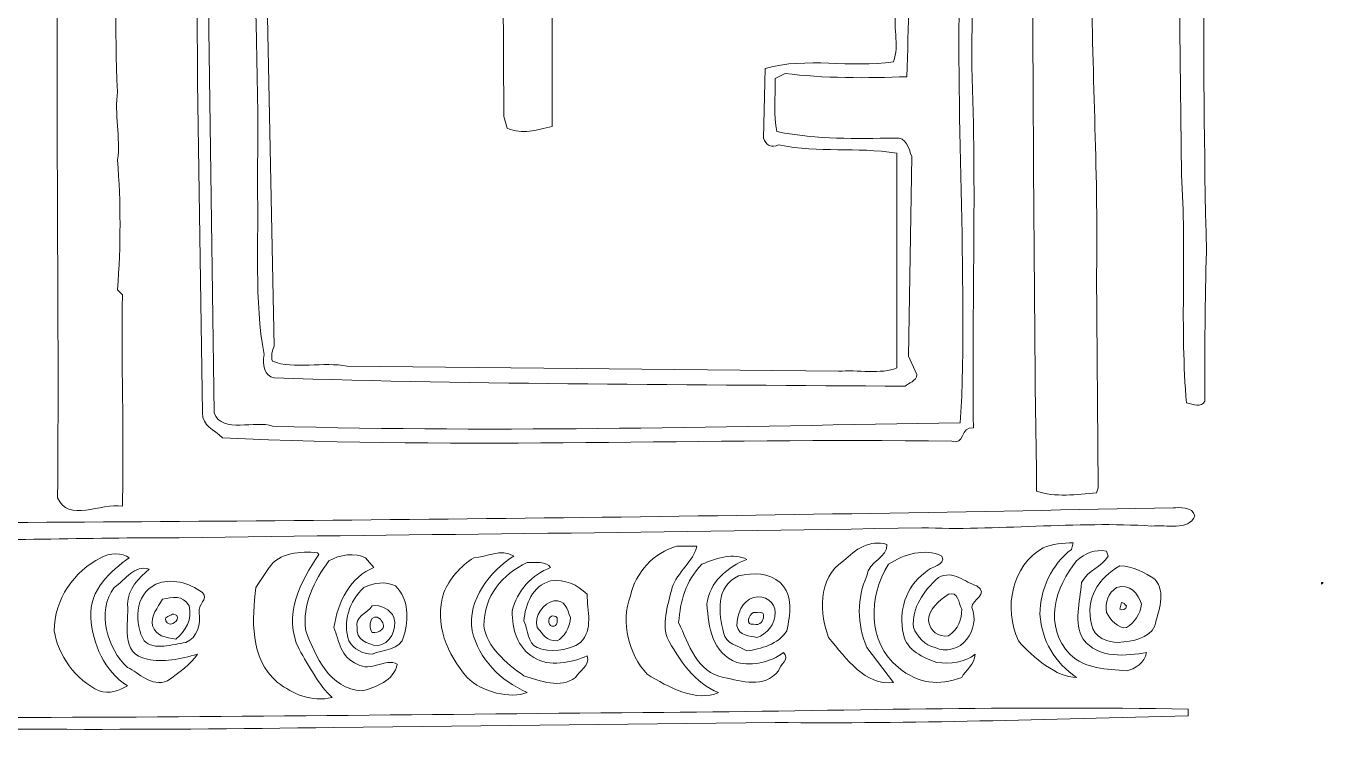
# Model space of a CAD drawing. Header units: centimetres. Extents: x -4.9 to 3.6, y -12.3 to 10.8.
# Drawn here: x -0.753 to 3.552, y -12.244 to -9.859 of the extents above; entities that cross this region are included whole.
import ezdxf

# ---------------------------------------------------------------- set-up
doc = ezdxf.new("R2010")
doc.units = ezdxf.units.CM
doc.header["$MEASUREMENT"] = 0
doc.layers.add('layer 1', color=7, linetype='Continuous')

msp = doc.modelspace()

# ---------------------------------------------------------------- linework, layer by layer
at = {"layer": 'layer 1', "color": 22, "lineweight": 9}
for points, knots in [([(-0.64206, -8.24807), (-0.57573, -8.23148), (-0.53153, -8.23701), (-0.45969, -8.24254), (-0.45969, -8.24254), (-0.47075, -8.65702), (-0.45416, -9.06045), (-0.45969, -9.47494), (-0.45969, -9.47494), (-0.44863, -9.6794), (-0.45969, -9.86731), (-0.44863, -10.0773), (-0.44863, -10.0773), (-0.45969, -10.14914), (-0.43758, -10.23204), (-0.44863, -10.30389), (-0.44863, -10.30389), (-0.43758, -10.44757), (-0.43758, -10.58574), (-0.44863, -10.73495), (-0.44863, -10.73495), (-0.44863, -10.73495), (-0.43205, -10.75152), (-0.43205, -10.75152), (-0.43205, -10.75152), (-0.43758, -10.97811), (-0.42652, -11.20469), (-0.43205, -11.43127), (-0.43205, -11.43127), (-0.43205, -11.43127), (-0.43205, -11.45338), (-0.43205, -11.45338), (-0.43205, -11.45338), (-0.50389, -11.44232), (-0.61443, -11.50864), (-0.64758, -11.42574), (-0.64758, -11.42574), (-0.64206, -10.84547), (-0.65311, -10.23204), (-0.64758, -9.62413), (-0.64758, -9.62413), (-0.66968, -9.43624), (-0.64206, -9.21519), (-0.65864, -9.03834), (-0.65864, -9.03834), (-0.65311, -8.78966), (-0.65311, -8.50781), (-0.64206, -8.24807)], [0, 0, 0, 0, 0.0833333, 0.0833333, 0.0833333, 0.0833333, 0.1666667, 0.1666667, 0.1666667, 0.1666667, 0.25, 0.25, 0.25, 0.25, 0.3333333, 0.3333333, 0.3333333, 0.3333333, 0.4166667, 0.4166667, 0.4166667, 0.4166667, 0.5, 0.5, 0.5, 0.5, 0.5833333, 0.5833333, 0.5833333, 0.5833333, 0.6666667, 0.6666667, 0.6666667, 0.6666667, 0.75, 0.75, 0.75, 0.75, 0.8333333, 0.8333333, 0.8333333, 0.8333333, 0.9166667, 0.9166667, 0.9166667, 0.9166667, 1, 1, 1, 1]), ([(-0.18889, -8.41939), (-0.1281, -8.3807), (-0.06179, -8.40282), (0.00453, -8.39729), (0.00453, -8.39729), (0.02112, -8.39729), (0.02664, -8.41386), (0.03216, -8.43043), (0.03216, -8.43043), (-0.01205, -8.47466), (0.04875, -8.50781), (0.02664, -8.55203), (0.02664, -8.55203), (0.02664, -8.94993), (0.03769, -9.36993), (0.05426, -9.77888), (0.05426, -9.77888), (0.06532, -9.78994), (0.04322, -9.80651), (0.04875, -9.82861), (0.04875, -9.82861), (0.04875, -9.82861), (0.07085, -10.92284), (0.07085, -10.92284), (0.07085, -10.92284), (0.06532, -10.9339), (0.05979, -10.956), (0.06532, -10.97258), (0.06532, -10.97258), (0.13716, -11.00021), (0.23664, -10.97258), (0.31401, -10.98917), (0.31401, -10.98917), (0.31401, -10.98917), (1.94429, -11.00574), (1.94429, -11.00574), (1.94429, -11.00574), (2.00508, -11.00021), (2.08799, -11.01678), (2.13772, -10.99468), (2.13772, -10.99468), (2.13772, -10.7681), (2.13772, -10.51389), (2.13772, -10.28178), (2.13772, -10.28178), (1.99955, -10.25968), (1.88351, -10.28178), (1.74534, -10.25415), (1.74534, -10.25415), (1.72323, -10.26521), (1.70113, -10.25415), (1.6956, -10.23204), (1.6956, -10.23204), (1.6956, -10.23204), (1.70113, -9.99993), (1.70113, -9.99993), (1.70113, -9.99993), (1.8393, -9.96125), (1.98298, -9.99993), (2.12666, -9.97783), (2.12666, -9.97783), (2.14877, -9.92256), (2.12113, -9.85625), (2.13772, -9.79547), (2.13772, -9.79547), (2.13772, -9.67387), (2.14324, -9.53019), (2.13772, -9.40861), (2.13772, -9.40861), (2.17087, -9.37545), (2.1764, -9.43624), (2.20956, -9.43624), (2.20956, -9.43624), (2.24824, -9.45282), (2.29798, -9.4473), (2.34219, -9.4473), (2.34219, -9.4473), (2.36431, -9.39204), (2.33667, -9.30914), (2.37535, -9.26493), (2.37535, -9.26493), (2.37535, -9.26493), (2.38641, -9.27046), (2.38641, -9.27046), (2.38641, -9.27046), (2.39745, -9.49704), (2.38641, -9.7623), (2.38641, -9.99442), (2.38641, -9.99442), (2.40298, -10.39783), (2.38641, -10.79022), (2.39192, -11.19363), (2.39192, -11.19363), (2.34772, -11.18812), (2.36431, -11.25443), (2.32008, -11.23785), (2.32008, -11.23785), (1.49114, -11.22679), (0.71744, -11.26547), (-0.10046, -11.22679), (-0.10046, -11.22679), (-0.1281, -11.19916), (-0.16679, -11.18812), (-0.16679, -11.14389), (-0.16679, -11.14389), (-0.16679, -11.14389), (-0.18336, -10.04415), (-0.18336, -10.04415), (-0.18336, -10.04415), (-0.18336, -9.50809), (-0.20547, -8.9665), (-0.18889, -8.41939)], [0, 0, 0, 0, 0.0357143, 0.0357143, 0.0357143, 0.0357143, 0.0714286, 0.0714286, 0.0714286, 0.0714286, 0.1071429, 0.1071429, 0.1071429, 0.1071429, 0.1428571, 0.1428571, 0.1428571, 0.1428571, 0.1785714, 0.1785714, 0.1785714, 0.1785714, 0.2142857, 0.2142857, 0.2142857, 0.2142857, 0.25, 0.25, 0.25, 0.25, 0.2857143, 0.2857143, 0.2857143, 0.2857143, 0.3214286, 0.3214286, 0.3214286, 0.3214286, 0.3571429, 0.3571429, 0.3571429, 0.3571429, 0.3928571, 0.3928571, 0.3928571, 0.3928571, 0.4285714, 0.4285714, 0.4285714, 0.4285714, 0.4642857, 0.4642857, 0.4642857, 0.4642857, 0.5, 0.5, 0.5, 0.5, 0.5357143, 0.5357143, 0.5357143, 0.5357143, 0.5714286, 0.5714286, 0.5714286, 0.5714286, 0.6071429, 0.6071429, 0.6071429, 0.6071429, 0.6428571, 0.6428571, 0.6428571, 0.6428571, 0.6785714, 0.6785714, 0.6785714, 0.6785714, 0.7142857, 0.7142857, 0.7142857, 0.7142857, 0.75, 0.75, 0.75, 0.75, 0.7857143, 0.7857143, 0.7857143, 0.7857143, 0.8214286, 0.8214286, 0.8214286, 0.8214286, 0.8571429, 0.8571429, 0.8571429, 0.8571429, 0.8928571, 0.8928571, 0.8928571, 0.8928571, 0.9285714, 0.9285714, 0.9285714, 0.9285714, 0.9642857, 0.9642857, 0.9642857, 0.9642857, 1, 1, 1, 1]), ([(-0.14469, -8.46913), (-0.12257, -8.43043), (-0.06732, -8.45807), (-0.02862, -8.45255), (-0.02862, -8.45255), (-0.02862, -8.45255), (-0.01205, -8.46913), (-0.01205, -8.46913), (-0.01205, -8.46913), (-0.03415, -9.13229), (0.02664, -9.74573), (0.01559, -10.38679), (0.01559, -10.38679), (0.02112, -10.56915), (0.00453, -10.77363), (0.03769, -10.95047), (0.03769, -10.95047), (0.03216, -10.98364), (0.03769, -11.02231), (0.07085, -11.02784), (0.07085, -11.02784), (0.75612, -11.04995), (1.4635, -11.04995), (2.16536, -11.05548), (2.16536, -11.05548), (2.1764, -11.04442), (2.20403, -11.0389), (2.20403, -11.01678), (2.20403, -11.01678), (2.20403, -11.01678), (2.1764, -10.956), (2.1764, -10.956), (2.1764, -10.956), (2.1764, -10.956), (2.18746, -10.29284), (2.18746, -10.29284), (2.18746, -10.29284), (2.1764, -10.26521), (2.17087, -10.22651), (2.13219, -10.23204), (2.13219, -10.23204), (1.99955, -10.23204), (1.87798, -10.23757), (1.73982, -10.20994), (1.73982, -10.20994), (1.72876, -10.15467), (1.73429, -10.09941), (1.73429, -10.03309), (1.73429, -10.03309), (1.73429, -10.03309), (1.76746, -10.01652), (1.76746, -10.01652), (1.76746, -10.01652), (1.88904, -10.03309), (2.04376, -10.03309), (2.17087, -10.02756), (2.17087, -10.02756), (2.1764, -9.86178), (2.18193, -9.69599), (2.1764, -9.53572), (2.1764, -9.53572), (2.18746, -9.52466), (2.1764, -9.49704), (2.18746, -9.48598), (2.18746, -9.48598), (2.24271, -9.50809), (2.34219, -9.45835), (2.35325, -9.53572), (2.35325, -9.53572), (2.32561, -10.04967), (2.36982, -10.56363), (2.35325, -11.08864), (2.35325, -11.08864), (2.35325, -11.08864), (2.34772, -11.17706), (2.34772, -11.17706), (2.34772, -11.17706), (1.60165, -11.18812), (0.83902, -11.21022), (0.06532, -11.18812), (0.06532, -11.18812), (0.01006, -11.166), (-0.10046, -11.21573), (-0.1281, -11.14389), (-0.1281, -11.14389), (-0.1281, -11.14389), (-0.1502, -9.55229), (-0.1502, -9.55229), (-0.1502, -9.55229), (-0.1502, -9.27046), (-0.14469, -8.9665), (-0.1502, -8.69018), (-0.1502, -8.69018), (-0.1502, -8.69018), (-0.14469, -8.46913), (-0.14469, -8.46913)], [0, 0, 0, 0, 0.0416667, 0.0416667, 0.0416667, 0.0416667, 0.0833333, 0.0833333, 0.0833333, 0.0833333, 0.125, 0.125, 0.125, 0.125, 0.1666667, 0.1666667, 0.1666667, 0.1666667, 0.2083333, 0.2083333, 0.2083333, 0.2083333, 0.25, 0.25, 0.25, 0.25, 0.2916667, 0.2916667, 0.2916667, 0.2916667, 0.3333333, 0.3333333, 0.3333333, 0.3333333, 0.375, 0.375, 0.375, 0.375, 0.4166667, 0.4166667, 0.4166667, 0.4166667, 0.4583333, 0.4583333, 0.4583333, 0.4583333, 0.5, 0.5, 0.5, 0.5, 0.5416667, 0.5416667, 0.5416667, 0.5416667, 0.5833333, 0.5833333, 0.5833333, 0.5833333, 0.625, 0.625, 0.625, 0.625, 0.6666667, 0.6666667, 0.6666667, 0.6666667, 0.7083333, 0.7083333, 0.7083333, 0.7083333, 0.75, 0.75, 0.75, 0.75, 0.7916667, 0.7916667, 0.7916667, 0.7916667, 0.8333333, 0.8333333, 0.8333333, 0.8333333, 0.875, 0.875, 0.875, 0.875, 0.9166667, 0.9166667, 0.9166667, 0.9166667, 0.9583333, 0.9583333, 0.9583333, 0.9583333, 1, 1, 1, 1]), ([(0.84455, -8.44702), (1.13191, -8.43043), (1.3806, -8.45255), (1.66245, -8.43596), (1.66245, -8.43596), (2.16536, -8.44149), (2.64061, -8.41939), (3.13247, -8.41939), (3.13247, -8.41939), (3.17668, -8.4636), (3.14905, -8.56307), (3.15458, -8.62938), (3.15458, -8.62938), (3.16011, -9.2815), (3.14905, -9.93915), (3.16562, -10.60784), (3.16562, -10.60784), (3.16011, -10.7681), (3.16011, -10.9339), (3.16011, -11.10521), (3.16011, -11.10521), (3.14905, -11.12732), (3.12141, -11.11626), (3.09931, -11.11074), (3.09931, -11.11074), (3.07721, -10.86757), (3.09931, -10.59678), (3.08274, -10.35362), (3.08274, -10.35362), (3.08274, -10.35362), (3.07168, -9.39204), (3.07168, -9.39204), (3.07168, -9.39204), (3.06615, -9.13782), (3.08825, -8.91124), (3.0551, -8.66808), (3.0551, -8.66808), (3.0551, -8.66808), (3.033, -8.6515), (3.033, -8.6515), (3.033, -8.6515), (2.31457, -8.66255), (1.6956, -8.66808), (1.01033, -8.69018), (1.01033, -8.69018), (0.99928, -8.72335), (0.99376, -8.76755), (1.0048, -8.80623), (1.0048, -8.80623), (0.99376, -9.01624), (0.99928, -9.20413), (0.99928, -9.40861), (0.99928, -9.40861), (1.03797, -9.53019), (1.16508, -9.4473), (1.25902, -9.46941), (1.25902, -9.46941), (1.31429, -9.48598), (1.38613, -9.45282), (1.43034, -9.49704), (1.43034, -9.49704), (1.43034, -9.5744), (1.43587, -9.64625), (1.4414, -9.71257), (1.4414, -9.71257), (1.4414, -9.71257), (1.03244, -9.72361), (1.03244, -9.72361), (1.03244, -9.72361), (1.03244, -9.72361), (0.99376, -9.7623), (0.99376, -9.7623), (0.99376, -9.7623), (0.99376, -9.7623), (0.99376, -10.19337), (0.99376, -10.19337), (0.99376, -10.19337), (0.93849, -10.20441), (0.8998, -10.22098), (0.84455, -10.19888), (0.84455, -10.19888), (0.84455, -10.19888), (0.83349, -10.1602), (0.83349, -10.1602), (0.83349, -10.1602), (0.83349, -10.1602), (0.82796, -9.13782), (0.82796, -9.13782), (0.82796, -9.13782), (0.82796, -9.13782), (0.84455, -8.44702), (0.84455, -8.44702)], [0, 0, 0, 0, 0.0434783, 0.0434783, 0.0434783, 0.0434783, 0.0869565, 0.0869565, 0.0869565, 0.0869565, 0.1304348, 0.1304348, 0.1304348, 0.1304348, 0.173913, 0.173913, 0.173913, 0.173913, 0.2173913, 0.2173913, 0.2173913, 0.2173913, 0.2608696, 0.2608696, 0.2608696, 0.2608696, 0.3043478, 0.3043478, 0.3043478, 0.3043478, 0.3478261, 0.3478261, 0.3478261, 0.3478261, 0.3913043, 0.3913043, 0.3913043, 0.3913043, 0.4347826, 0.4347826, 0.4347826, 0.4347826, 0.4782609, 0.4782609, 0.4782609, 0.4782609, 0.5217391, 0.5217391, 0.5217391, 0.5217391, 0.5652174, 0.5652174, 0.5652174, 0.5652174, 0.6086957, 0.6086957, 0.6086957, 0.6086957, 0.6521739, 0.6521739, 0.6521739, 0.6521739, 0.6956522, 0.6956522, 0.6956522, 0.6956522, 0.7391304, 0.7391304, 0.7391304, 0.7391304, 0.7826087, 0.7826087, 0.7826087, 0.7826087, 0.826087, 0.826087, 0.826087, 0.826087, 0.8695652, 0.8695652, 0.8695652, 0.8695652, 0.9130435, 0.9130435, 0.9130435, 0.9130435, 0.9565217, 0.9565217, 0.9565217, 0.9565217, 1, 1, 1, 1]), ([(1.28113, -8.9665), (1.52981, -8.94993), (1.80613, -8.97756), (2.04376, -8.9665), (2.04376, -8.9665), (2.28141, -8.9665), (2.54667, -8.93887), (2.77325, -8.9665), (2.77325, -8.9665), (2.81746, -9.18203), (2.75115, -9.40308), (2.78982, -9.61862), (2.78982, -9.61862), (2.78982, -9.61862), (2.78431, -9.65177), (2.78431, -9.65177), (2.78431, -9.65177), (2.78431, -10.01099), (2.80641, -10.32046), (2.80088, -10.67968), (2.80088, -10.67968), (2.80088, -10.67968), (2.80641, -11.39258), (2.80641, -11.39258), (2.80641, -11.39258), (2.80641, -11.39258), (2.80088, -11.40917), (2.80088, -11.40917), (2.80088, -11.40917), (2.73457, -11.41468), (2.66273, -11.42574), (2.60193, -11.40364), (2.60193, -11.40364), (2.59087, -10.66311), (2.59087, -9.92809), (2.58536, -9.18203), (2.58536, -9.18203), (2.54667, -9.15439), (2.49693, -9.19309), (2.45272, -9.1765), (2.45272, -9.1765), (2.26483, -9.17098), (2.10456, -9.18203), (1.92218, -9.18756), (1.92218, -9.18756), (1.89455, -9.20413), (1.91114, -9.22072), (1.91114, -9.24282), (1.91114, -9.24282), (1.89455, -9.39204), (1.90008, -9.52466), (1.90561, -9.6794), (1.90561, -9.6794), (1.90561, -9.6794), (1.88904, -9.69599), (1.88904, -9.69599), (1.88904, -9.69599), (1.82824, -9.67387), (1.71772, -9.73467), (1.72323, -9.64625), (1.72323, -9.64625), (1.71772, -9.49704), (1.72876, -9.33677), (1.72323, -9.19862), (1.72323, -9.19862), (1.65139, -9.15992), (1.55745, -9.1765), (1.47455, -9.17098), (1.47455, -9.17098), (1.40823, -9.14888), (1.24796, -9.23176), (1.2756, -9.09914), (1.2756, -9.09914), (1.27008, -9.05492), (1.2756, -9.01071), (1.28113, -8.9665)], [0, 0, 0, 0, 0.0526316, 0.0526316, 0.0526316, 0.0526316, 0.1052632, 0.1052632, 0.1052632, 0.1052632, 0.1578947, 0.1578947, 0.1578947, 0.1578947, 0.2105263, 0.2105263, 0.2105263, 0.2105263, 0.2631579, 0.2631579, 0.2631579, 0.2631579, 0.3157895, 0.3157895, 0.3157895, 0.3157895, 0.3684211, 0.3684211, 0.3684211, 0.3684211, 0.4210526, 0.4210526, 0.4210526, 0.4210526, 0.4736842, 0.4736842, 0.4736842, 0.4736842, 0.5263158, 0.5263158, 0.5263158, 0.5263158, 0.5789474, 0.5789474, 0.5789474, 0.5789474, 0.6315789, 0.6315789, 0.6315789, 0.6315789, 0.6842105, 0.6842105, 0.6842105, 0.6842105, 0.7368421, 0.7368421, 0.7368421, 0.7368421, 0.7894737, 0.7894737, 0.7894737, 0.7894737, 0.8421053, 0.8421053, 0.8421053, 0.8421053, 0.8947368, 0.8947368, 0.8947368, 0.8947368, 0.9473684, 0.9473684, 0.9473684, 0.9473684, 1, 1, 1, 1]), ([(-4.60999, -11.54732), (-4.0684, -11.53628), (-3.46049, -11.54179), (-2.92997, -11.51969), (-2.92997, -11.51969), (-2.92997, -11.51969), (-2.67575, -11.51969), (-2.67575, -11.51969), (-2.67575, -11.51969), (-2.67575, -11.51969), (-0.99574, -11.50864), (-0.99574, -11.50864), (-0.99574, -11.50864), (0.33058, -11.50311), (1.73429, -11.48654), (3.0551, -11.45891), (3.0551, -11.45891), (3.07168, -11.45891), (3.12141, -11.45338), (3.12694, -11.48654), (3.12694, -11.48654), (3.10484, -11.53628), (3.033, -11.51416), (2.98326, -11.51969), (2.98326, -11.51969), (2.74009, -11.50311), (2.45825, -11.53628), (2.22061, -11.52522), (2.22061, -11.52522), (1.38613, -11.54179), (0.56823, -11.54732), (-0.24416, -11.55838), (-0.24416, -11.55838), (-0.55363, -11.55838), (-0.84101, -11.56943), (-1.15601, -11.5639), (-1.15601, -11.5639), (-1.15601, -11.5639), (-2.91338, -11.57496), (-2.91338, -11.57496), (-2.91338, -11.57496), (-3.48813, -11.58049), (-4.08498, -11.61916), (-4.65419, -11.59153), (-4.65419, -11.59153), (-4.68736, -11.55838), (-4.62656, -11.54732), (-4.60999, -11.54732)], [0, 0, 0, 0, 0.0833333, 0.0833333, 0.0833333, 0.0833333, 0.1666667, 0.1666667, 0.1666667, 0.1666667, 0.25, 0.25, 0.25, 0.25, 0.3333333, 0.3333333, 0.3333333, 0.3333333, 0.4166667, 0.4166667, 0.4166667, 0.4166667, 0.5, 0.5, 0.5, 0.5, 0.5833333, 0.5833333, 0.5833333, 0.5833333, 0.6666667, 0.6666667, 0.6666667, 0.6666667, 0.75, 0.75, 0.75, 0.75, 0.8333333, 0.8333333, 0.8333333, 0.8333333, 0.9166667, 0.9166667, 0.9166667, 0.9166667, 1, 1, 1, 1]), ([(1.96088, -11.63575), (1.99955, -11.59706), (2.04929, -11.5639), (2.10456, -11.58049), (2.10456, -11.58049), (2.11009, -11.62469), (2.04376, -11.63575), (2.03825, -11.68549), (2.03825, -11.68549), (2.00508, -11.75733), (2.00508, -11.84575), (2.03825, -11.92312), (2.03825, -11.92312), (2.03825, -11.92312), (2.12666, -12.03917), (2.12666, -12.03917), (2.12666, -12.03917), (2.03272, -12.05023), (1.97192, -11.9618), (1.91114, -11.88995), (1.91114, -11.88995), (1.88351, -11.81811), (1.87245, -11.691), (1.96088, -11.63575)], [0, 0, 0, 0, 0.1666667, 0.1666667, 0.1666667, 0.1666667, 0.3333333, 0.3333333, 0.3333333, 0.3333333, 0.5, 0.5, 0.5, 0.5, 0.6666667, 0.6666667, 0.6666667, 0.6666667, 0.8333333, 0.8333333, 0.8333333, 0.8333333, 1, 1, 1, 1]), ([(2.62404, -11.59153), (2.65167, -11.58049), (2.69035, -11.57496), (2.72351, -11.57496), (2.72351, -11.57496), (2.72351, -11.57496), (2.71798, -11.59706), (2.71798, -11.59706), (2.71798, -11.59706), (2.65167, -11.6468), (2.61299, -11.7297), (2.61299, -11.81258), (2.61299, -11.81258), (2.61851, -11.90101), (2.66273, -11.97286), (2.73457, -12.02259), (2.73457, -12.02259), (2.66825, -12.02259), (2.59087, -11.95628), (2.54114, -11.90101), (2.54114, -11.90101), (2.4914, -11.79048), (2.51903, -11.65233), (2.62404, -11.59153)], [0, 0, 0, 0, 0.1666667, 0.1666667, 0.1666667, 0.1666667, 0.3333333, 0.3333333, 0.3333333, 0.3333333, 0.5, 0.5, 0.5, 0.5, 0.6666667, 0.6666667, 0.6666667, 0.6666667, 0.8333333, 0.8333333, 0.8333333, 0.8333333, 1, 1, 1, 1]), ([(-0.50389, -11.62469), (-0.47626, -11.60812), (-0.43205, -11.60812), (-0.40995, -11.62469), (-0.40995, -11.62469), (-0.47075, -11.6689), (-0.54259, -11.7297), (-0.53706, -11.82364), (-0.53706, -11.82364), (-0.53153, -11.91206), (-0.49285, -12.00049), (-0.41548, -12.05023), (-0.41548, -12.05023), (-0.44311, -12.0668), (-0.47626, -12.07786), (-0.50942, -12.0668), (-0.50942, -12.0668), (-0.58679, -12.03365), (-0.64758, -11.94522), (-0.65864, -11.86785), (-0.65864, -11.86785), (-0.65864, -11.76285), (-0.59232, -11.6689), (-0.50389, -11.62469)], [0, 0, 0, 0, 0.1666667, 0.1666667, 0.1666667, 0.1666667, 0.3333333, 0.3333333, 0.3333333, 0.3333333, 0.5, 0.5, 0.5, 0.5, 0.6666667, 0.6666667, 0.6666667, 0.6666667, 0.8333333, 0.8333333, 0.8333333, 0.8333333, 1, 1, 1, 1]), ([(0.05426, -11.65786), (0.08743, -11.60812), (0.15927, -11.60259), (0.21454, -11.60812), (0.21454, -11.60812), (0.21454, -11.60812), (0.22006, -11.61363), (0.22006, -11.61363), (0.22006, -11.61363), (0.15927, -11.70206), (0.09849, -11.81811), (0.15374, -11.92865), (0.15374, -11.92865), (0.1869, -11.98392), (0.22006, -12.05023), (0.26427, -12.0889), (0.26427, -12.0889), (0.19243, -12.10549), (0.13716, -12.07786), (0.0819, -12.03917), (0.0819, -12.03917), (-0.01205, -11.95628), (-0.00099, -11.82917), (0.01006, -11.72417), (0.01006, -11.72417), (0.01006, -11.72417), (0.05426, -11.65786), (0.05426, -11.65786)], [0, 0, 0, 0, 0.1428571, 0.1428571, 0.1428571, 0.1428571, 0.2857143, 0.2857143, 0.2857143, 0.2857143, 0.4285714, 0.4285714, 0.4285714, 0.4285714, 0.5714286, 0.5714286, 0.5714286, 0.5714286, 0.7142857, 0.7142857, 0.7142857, 0.7142857, 0.8571429, 0.8571429, 0.8571429, 0.8571429, 1, 1, 1, 1]), ([(0.25321, -11.63575), (0.28638, -11.61363), (0.34164, -11.60812), (0.37481, -11.62469), (0.37481, -11.62469), (0.37481, -11.62469), (0.40243, -11.65786), (0.40243, -11.65786), (0.40243, -11.65786), (0.32507, -11.68549), (0.28085, -11.77391), (0.2698, -11.85681), (0.2698, -11.85681), (0.28638, -11.90101), (0.29191, -11.95628), (0.34717, -11.97839), (0.34717, -11.97839), (0.39138, -12.00602), (0.44112, -11.95628), (0.4798, -11.97839), (0.4798, -11.97839), (0.46875, -12.03365), (0.40796, -12.05576), (0.36375, -12.0668), (0.36375, -12.0668), (0.25321, -12.06127), (0.20901, -11.95075), (0.17586, -11.86785), (0.17586, -11.86785), (0.1648, -11.77944), (0.20348, -11.70206), (0.25321, -11.63575)], [0, 0, 0, 0, 0.125, 0.125, 0.125, 0.125, 0.25, 0.25, 0.25, 0.25, 0.375, 0.375, 0.375, 0.375, 0.5, 0.5, 0.5, 0.5, 0.625, 0.625, 0.625, 0.625, 0.75, 0.75, 0.75, 0.75, 0.875, 0.875, 0.875, 0.875, 1, 1, 1, 1]), ([(0.73401, -11.62469), (0.77822, -11.62469), (0.82244, -11.59153), (0.86665, -11.61916), (0.86665, -11.61916), (0.78928, -11.6689), (0.71191, -11.76285), (0.72848, -11.86785), (0.72848, -11.86785), (0.75059, -11.9618), (0.82244, -12.03365), (0.91086, -12.07233), (0.91086, -12.07233), (0.85559, -12.09443), (0.76165, -12.07233), (0.71191, -12.02259), (0.71191, -12.02259), (0.6456, -11.94522), (0.60138, -11.84575), (0.63454, -11.74074), (0.63454, -11.74074), (0.65111, -11.69653), (0.68981, -11.65233), (0.73401, -11.62469)], [0, 0, 0, 0, 0.1666667, 0.1666667, 0.1666667, 0.1666667, 0.3333333, 0.3333333, 0.3333333, 0.3333333, 0.5, 0.5, 0.5, 0.5, 0.6666667, 0.6666667, 0.6666667, 0.6666667, 0.8333333, 0.8333333, 0.8333333, 0.8333333, 1, 1, 1, 1]), ([(1.40823, -11.58602), (1.40823, -11.58602), (1.47455, -11.58602), (1.47455, -11.58602), (1.47455, -11.58602), (1.4635, -11.63575), (1.40823, -11.67443), (1.39166, -11.72417), (1.39166, -11.72417), (1.3806, -11.77391), (1.3585, -11.8347), (1.37507, -11.88995), (1.37507, -11.88995), (1.41376, -11.9618), (1.46903, -12.0447), (1.54639, -12.07233), (1.54639, -12.07233), (1.47455, -12.10549), (1.3806, -12.05576), (1.30876, -12.01153), (1.30876, -12.01153), (1.24796, -11.94522), (1.22034, -11.84022), (1.25349, -11.7518), (1.25349, -11.7518), (1.27008, -11.67443), (1.33086, -11.60812), (1.40823, -11.58602)], [0, 0, 0, 0, 0.1428571, 0.1428571, 0.1428571, 0.1428571, 0.2857143, 0.2857143, 0.2857143, 0.2857143, 0.4285714, 0.4285714, 0.4285714, 0.4285714, 0.5714286, 0.5714286, 0.5714286, 0.5714286, 0.7142857, 0.7142857, 0.7142857, 0.7142857, 0.8571429, 0.8571429, 0.8571429, 0.8571429, 1, 1, 1, 1]), ([(1.49114, -11.6468), (1.54087, -11.62469), (1.59612, -11.60812), (1.64035, -11.63022), (1.64035, -11.63022), (1.57955, -11.65233), (1.51324, -11.70759), (1.50771, -11.77944), (1.50771, -11.77944), (1.51324, -11.85681), (1.52428, -11.93969), (1.60718, -11.97286), (1.60718, -11.97286), (1.66245, -11.98392), (1.71772, -11.97286), (1.76193, -11.93969), (1.76193, -11.93969), (1.78403, -11.9618), (1.75087, -11.97839), (1.74534, -12.00049), (1.74534, -12.00049), (1.6956, -12.06127), (1.62376, -12.03365), (1.56298, -12.02259), (1.56298, -12.02259), (1.47455, -12.00602), (1.44691, -11.91206), (1.41376, -11.84022), (1.41376, -11.84022), (1.41929, -11.76838), (1.43587, -11.70206), (1.49114, -11.6468)], [0, 0, 0, 0, 0.125, 0.125, 0.125, 0.125, 0.25, 0.25, 0.25, 0.25, 0.375, 0.375, 0.375, 0.375, 0.5, 0.5, 0.5, 0.5, 0.625, 0.625, 0.625, 0.625, 0.75, 0.75, 0.75, 0.75, 0.875, 0.875, 0.875, 0.875, 1, 1, 1, 1]), ([(2.11009, -11.6468), (2.15983, -11.61363), (2.23167, -11.59153), (2.28694, -11.61916), (2.28694, -11.61916), (2.30351, -11.65233), (2.24824, -11.65233), (2.23167, -11.67443), (2.23167, -11.67443), (2.16536, -11.72417), (2.14324, -11.80154), (2.15983, -11.87891), (2.15983, -11.87891), (2.17087, -11.93418), (2.22614, -11.95628), (2.27035, -11.97286), (2.27035, -11.97286), (2.31457, -11.97839), (2.36431, -11.97286), (2.39745, -11.94522), (2.39745, -11.94522), (2.39745, -11.97839), (2.36431, -12.00049), (2.35325, -12.02259), (2.35325, -12.02259), (2.27588, -12.05023), (2.20956, -12.0447), (2.14324, -11.98943), (2.14324, -11.98943), (2.03825, -11.90654), (2.04376, -11.7518), (2.11009, -11.6468)], [0, 0, 0, 0, 0.125, 0.125, 0.125, 0.125, 0.25, 0.25, 0.25, 0.25, 0.375, 0.375, 0.375, 0.375, 0.5, 0.5, 0.5, 0.5, 0.625, 0.625, 0.625, 0.625, 0.75, 0.75, 0.75, 0.75, 0.875, 0.875, 0.875, 0.875, 1, 1, 1, 1]), ([(2.73457, -11.63575), (2.76221, -11.60812), (2.79535, -11.59706), (2.83405, -11.60259), (2.83405, -11.60259), (2.83405, -11.60259), (2.83956, -11.61916), (2.83956, -11.61916), (2.83956, -11.61916), (2.81746, -11.65786), (2.77325, -11.66337), (2.75115, -11.70759), (2.75115, -11.70759), (2.74562, -11.77391), (2.72351, -11.84022), (2.75668, -11.89548), (2.75668, -11.89548), (2.80641, -11.9618), (2.90036, -11.95075), (2.96667, -11.93969), (2.96667, -11.93969), (2.96116, -11.97286), (2.92799, -11.99496), (2.90036, -12.00049), (2.90036, -12.00049), (2.83405, -11.99496), (2.76221, -11.99496), (2.71247, -11.94522), (2.71247, -11.94522), (2.62404, -11.85681), (2.66273, -11.71864), (2.73457, -11.63575)], [0, 0, 0, 0, 0.125, 0.125, 0.125, 0.125, 0.25, 0.25, 0.25, 0.25, 0.375, 0.375, 0.375, 0.375, 0.5, 0.5, 0.5, 0.5, 0.625, 0.625, 0.625, 0.625, 0.75, 0.75, 0.75, 0.75, 0.875, 0.875, 0.875, 0.875, 1, 1, 1, 1]), ([(-0.45969, -11.72417), (-0.42099, -11.69653), (-0.39337, -11.6468), (-0.34364, -11.66337), (-0.34364, -11.66337), (-0.37678, -11.691), (-0.41548, -11.7297), (-0.41548, -11.77944), (-0.41548, -11.77944), (-0.40995, -11.84022), (-0.44311, -11.94522), (-0.34915, -11.9618), (-0.34915, -11.9618), (-0.29941, -11.97286), (-0.23863, -11.9618), (-0.18336, -11.94522), (-0.18336, -11.94522), (-0.20547, -11.97839), (-0.24416, -12.00602), (-0.28284, -12.03365), (-0.28284, -12.03365), (-0.33811, -12.05576), (-0.37678, -12.00602), (-0.41548, -11.98943), (-0.41548, -11.98943), (-0.48179, -11.92865), (-0.52047, -11.80154), (-0.45969, -11.72417)], [0, 0, 0, 0, 0.1428571, 0.1428571, 0.1428571, 0.1428571, 0.2857143, 0.2857143, 0.2857143, 0.2857143, 0.4285714, 0.4285714, 0.4285714, 0.4285714, 0.5714286, 0.5714286, 0.5714286, 0.5714286, 0.7142857, 0.7142857, 0.7142857, 0.7142857, 0.8571429, 0.8571429, 0.8571429, 0.8571429, 1, 1, 1, 1]), ([(0.91086, -11.64127), (0.93296, -11.64127), (0.97717, -11.63575), (0.98823, -11.65786), (0.98823, -11.65786), (0.92743, -11.67996), (0.8777, -11.73523), (0.86112, -11.80154), (0.86112, -11.80154), (0.86112, -11.86232), (0.8777, -11.92312), (0.93296, -11.95628), (0.93296, -11.95628), (0.9827, -11.98943), (1.06007, -11.97286), (1.10981, -11.95075), (1.10981, -11.95075), (1.12087, -11.98392), (1.08218, -12.00049), (1.07113, -12.02259), (1.07113, -12.02259), (1.02139, -12.06127), (0.95507, -12.03365), (0.8998, -12.01706), (0.8998, -12.01706), (0.83902, -11.97286), (0.77822, -11.92312), (0.76718, -11.85128), (0.76718, -11.85128), (0.76718, -11.7518), (0.82796, -11.67996), (0.91086, -11.64127)], [0, 0, 0, 0, 0.125, 0.125, 0.125, 0.125, 0.25, 0.25, 0.25, 0.25, 0.375, 0.375, 0.375, 0.375, 0.5, 0.5, 0.5, 0.5, 0.625, 0.625, 0.625, 0.625, 0.75, 0.75, 0.75, 0.75, 0.875, 0.875, 0.875, 0.875, 1, 1, 1, 1]), ([(2.27588, -11.691), (2.32561, -11.66337), (2.36431, -11.70759), (2.40298, -11.71864), (2.40298, -11.71864), (2.44719, -11.74627), (2.38641, -11.76285), (2.38641, -11.79048), (2.38641, -11.79048), (2.40298, -11.82364), (2.39192, -11.86785), (2.36982, -11.89548), (2.36982, -11.89548), (2.34772, -11.92865), (2.29798, -11.93969), (2.26483, -11.92312), (2.26483, -11.92312), (2.23167, -11.91759), (2.20403, -11.88444), (2.19297, -11.85681), (2.19297, -11.85681), (2.18746, -11.79048), (2.22614, -11.73523), (2.27588, -11.691)], [0, 0, 0, 0, 0.1666667, 0.1666667, 0.1666667, 0.1666667, 0.3333333, 0.3333333, 0.3333333, 0.3333333, 0.5, 0.5, 0.5, 0.5, 0.6666667, 0.6666667, 0.6666667, 0.6666667, 0.8333333, 0.8333333, 0.8333333, 0.8333333, 1, 1, 1, 1]), ([(2.87826, -11.65233), (2.92246, -11.65233), (2.96116, -11.67443), (2.9943, -11.69653), (2.9943, -11.69653), (3.033, -11.74074), (3.00536, -11.80154), (2.9943, -11.85128), (2.9943, -11.85128), (2.9722, -11.89548), (2.92246, -11.90101), (2.87273, -11.90654), (2.87273, -11.90654), (2.83956, -11.90654), (2.78982, -11.88995), (2.78431, -11.84575), (2.78431, -11.84575), (2.76221, -11.76285), (2.80641, -11.691), (2.87826, -11.65233)], [0, 0, 0, 0, 0.2, 0.2, 0.2, 0.2, 0.4, 0.4, 0.4, 0.4, 0.6, 0.6, 0.6, 0.6, 0.8, 0.8, 0.8, 0.8, 1, 1, 1, 1]), ([(-0.32152, -11.71311), (-0.27178, -11.691), (-0.211, -11.70759), (-0.16679, -11.74074), (-0.16679, -11.74074), (-0.14469, -11.76285), (-0.18336, -11.77944), (-0.17783, -11.80707), (-0.17783, -11.80707), (-0.17231, -11.84575), (-0.18336, -11.88995), (-0.22206, -11.90654), (-0.22206, -11.90654), (-0.26627, -11.91206), (-0.32705, -11.93418), (-0.36021, -11.90101), (-0.36021, -11.90101), (-0.39337, -11.84575), (-0.39337, -11.74627), (-0.32152, -11.71311)], [0, 0, 0, 0, 0.2, 0.2, 0.2, 0.2, 0.4, 0.4, 0.4, 0.4, 0.6, 0.6, 0.6, 0.6, 0.8, 0.8, 0.8, 0.8, 1, 1, 1, 1]), ([(0.36928, -11.72417), (0.40243, -11.70759), (0.44112, -11.70206), (0.47428, -11.71864), (0.47428, -11.71864), (0.51849, -11.76285), (0.51849, -11.82917), (0.5019, -11.88444), (0.5019, -11.88444), (0.49086, -11.93418), (0.43006, -11.92865), (0.39691, -11.94522), (0.39691, -11.94522), (0.36375, -11.94522), (0.33611, -11.92865), (0.31954, -11.90101), (0.31954, -11.90101), (0.29744, -11.84022), (0.31954, -11.76838), (0.36928, -11.72417)], [0, 0, 0, 0, 0.2, 0.2, 0.2, 0.2, 0.4, 0.4, 0.4, 0.4, 0.6, 0.6, 0.6, 0.6, 0.8, 0.8, 0.8, 0.8, 1, 1, 1, 1]), ([(0.98823, -11.70206), (1.03797, -11.69653), (1.07665, -11.71311), (1.10981, -11.74627), (1.10981, -11.74627), (1.10981, -11.80154), (1.13191, -11.86232), (1.08771, -11.90654), (1.08771, -11.90654), (1.04901, -11.93418), (0.9827, -11.93969), (0.94402, -11.92312), (0.94402, -11.92312), (0.91086, -11.90654), (0.91639, -11.86785), (0.8998, -11.8347), (0.8998, -11.8347), (0.90533, -11.77944), (0.92743, -11.71864), (0.98823, -11.70206)], [0, 0, 0, 0, 0.2, 0.2, 0.2, 0.2, 0.4, 0.4, 0.4, 0.4, 0.6, 0.6, 0.6, 0.6, 0.8, 0.8, 0.8, 0.8, 1, 1, 1, 1]), ([(1.61271, -11.68549), (1.66245, -11.67443), (1.71219, -11.67443), (1.75087, -11.70759), (1.75087, -11.70759), (1.79507, -11.7518), (1.78403, -11.81258), (1.77297, -11.86785), (1.77297, -11.86785), (1.74534, -11.91206), (1.68456, -11.92865), (1.64035, -11.93418), (1.64035, -11.93418), (1.61271, -11.91759), (1.56851, -11.91206), (1.56298, -11.87338), (1.56298, -11.87338), (1.54639, -11.81258), (1.53534, -11.71864), (1.61271, -11.68549)], [0, 0, 0, 0, 0.2, 0.2, 0.2, 0.2, 0.4, 0.4, 0.4, 0.4, 0.6, 0.6, 0.6, 0.6, 0.8, 0.8, 0.8, 0.8, 1, 1, 1, 1]), ([(2.8672, -11.72417), (2.91142, -11.70759), (2.93904, -11.74627), (2.9501, -11.77944), (2.9501, -11.77944), (2.94457, -11.81258), (2.92799, -11.84022), (2.90036, -11.85681), (2.90036, -11.85681), (2.87273, -11.86232), (2.84509, -11.82917), (2.83405, -11.80707), (2.83405, -11.80707), (2.82852, -11.77391), (2.83956, -11.74074), (2.8672, -11.72417)], [0, 0, 0, 0, 0.25, 0.25, 0.25, 0.25, 0.5, 0.5, 0.5, 0.5, 0.75, 0.75, 0.75, 0.75, 1, 1, 1, 1]), ([(3.55248, -11.70759), (3.55248, -11.70759), (3.54695, -11.71311), (3.54695, -11.71311), (3.54695, -11.71311), (3.54695, -11.71311), (3.54695, -11.70759), (3.54695, -11.70759), (3.54695, -11.70759), (3.54695, -11.70759), (3.55248, -11.70759), (3.55248, -11.70759)], [0, 0, 0, 0, 0.3333333, 0.3333333, 0.3333333, 0.3333333, 0.6666667, 0.6666667, 0.6666667, 0.6666667, 1, 1, 1, 1]), ([(-0.29941, -11.76285), (-0.26627, -11.75733), (-0.2331, -11.74627), (-0.211, -11.78497), (-0.211, -11.78497), (-0.19994, -11.82917), (-0.22206, -11.86785), (-0.25521, -11.89548), (-0.25521, -11.89548), (-0.28837, -11.88995), (-0.32152, -11.88444), (-0.33258, -11.85128), (-0.33258, -11.85128), (-0.33811, -11.81811), (-0.316, -11.79048), (-0.29941, -11.76285)], [0, 0, 0, 0, 0.25, 0.25, 0.25, 0.25, 0.5, 0.5, 0.5, 0.5, 0.75, 0.75, 0.75, 0.75, 1, 1, 1, 1]), ([(1.66245, -11.75733), (1.70113, -11.74627), (1.73429, -11.77391), (1.73429, -11.80707), (1.73429, -11.80707), (1.73429, -11.84575), (1.70666, -11.87891), (1.6735, -11.88995), (1.6735, -11.88995), (1.65139, -11.88444), (1.61271, -11.88444), (1.60718, -11.85128), (1.60718, -11.85128), (1.60718, -11.81258), (1.62376, -11.76838), (1.66245, -11.75733)], [0, 0, 0, 0, 0.25, 0.25, 0.25, 0.25, 0.5, 0.5, 0.5, 0.5, 0.75, 0.75, 0.75, 0.75, 1, 1, 1, 1]), ([(2.30904, -11.74627), (2.34219, -11.73523), (2.34219, -11.77391), (2.35325, -11.79601), (2.35325, -11.79601), (2.35325, -11.82917), (2.34219, -11.86232), (2.30904, -11.88444), (2.30904, -11.88444), (2.27588, -11.88995), (2.24824, -11.86785), (2.24271, -11.8347), (2.24271, -11.8347), (2.24271, -11.79601), (2.27588, -11.76838), (2.30904, -11.74627)], [0, 0, 0, 0, 0.25, 0.25, 0.25, 0.25, 0.5, 0.5, 0.5, 0.5, 0.75, 0.75, 0.75, 0.75, 1, 1, 1, 1]), ([(0.39691, -11.78497), (0.42454, -11.77944), (0.45769, -11.79601), (0.46875, -11.82364), (0.46875, -11.82364), (0.4798, -11.86232), (0.45769, -11.91206), (0.41349, -11.91759), (0.41349, -11.91759), (0.38032, -11.91206), (0.34164, -11.89548), (0.34717, -11.85681), (0.34717, -11.85681), (0.33611, -11.82364), (0.38032, -11.80707), (0.39691, -11.78497)], [0, 0, 0, 0, 0.25, 0.25, 0.25, 0.25, 0.5, 0.5, 0.5, 0.5, 0.75, 0.75, 0.75, 0.75, 1, 1, 1, 1]), ([(0.99928, -11.76838), (1.03797, -11.76285), (1.0435, -11.79601), (1.05454, -11.82364), (1.05454, -11.82364), (1.05454, -11.85681), (1.03244, -11.88995), (1.01033, -11.90101), (1.01033, -11.90101), (0.97166, -11.90101), (0.96613, -11.87891), (0.94402, -11.85681), (0.94402, -11.85681), (0.93296, -11.81811), (0.96613, -11.77391), (0.99928, -11.76838)], [0, 0, 0, 0, 0.25, 0.25, 0.25, 0.25, 0.5, 0.5, 0.5, 0.5, 0.75, 0.75, 0.75, 0.75, 1, 1, 1, 1]), ([(2.88379, -11.77391), (2.8893, -11.77391), (2.89483, -11.77944), (2.90036, -11.78497), (2.90036, -11.78497), (2.90036, -11.79601), (2.88379, -11.80154), (2.87826, -11.79601), (2.87826, -11.79601), (2.87826, -11.79601), (2.88379, -11.77391), (2.88379, -11.77391)], [0, 0, 0, 0, 0.3333333, 0.3333333, 0.3333333, 0.3333333, 0.6666667, 0.6666667, 0.6666667, 0.6666667, 1, 1, 1, 1]), ([(-0.26627, -11.81258), (-0.26074, -11.81258), (-0.24968, -11.81258), (-0.24968, -11.82364), (-0.24968, -11.82364), (-0.24968, -11.84022), (-0.27731, -11.85681), (-0.28837, -11.8347), (-0.28837, -11.8347), (-0.2939, -11.81811), (-0.27178, -11.81811), (-0.26627, -11.81258)], [0, 0, 0, 0, 0.3333333, 0.3333333, 0.3333333, 0.3333333, 0.6666667, 0.6666667, 0.6666667, 0.6666667, 1, 1, 1, 1]), ([(0.42454, -11.82917), (0.43006, -11.84022), (0.44112, -11.85128), (0.43006, -11.86232), (0.43006, -11.86232), (0.41901, -11.87338), (0.40796, -11.87338), (0.39691, -11.87338), (0.39691, -11.87338), (0.38032, -11.85681), (0.39138, -11.80154), (0.42454, -11.82917)], [0, 0, 0, 0, 0.3333333, 0.3333333, 0.3333333, 0.3333333, 0.6666667, 0.6666667, 0.6666667, 0.6666667, 1, 1, 1, 1]), ([(0.99376, -11.81811), (1.01586, -11.81811), (1.01033, -11.82917), (1.01033, -11.84022), (1.01033, -11.84022), (1.0048, -11.85681), (0.98823, -11.85681), (0.9827, -11.84022), (0.9827, -11.84022), (0.9827, -11.82917), (0.9827, -11.82364), (0.99376, -11.81811)], [0, 0, 0, 0, 0.3333333, 0.3333333, 0.3333333, 0.3333333, 0.6666667, 0.6666667, 0.6666667, 0.6666667, 1, 1, 1, 1]), ([(1.66245, -11.80707), (1.67903, -11.80707), (1.6956, -11.80154), (1.6956, -11.81811), (1.6956, -11.81811), (1.6956, -11.8347), (1.68456, -11.85128), (1.66245, -11.84575), (1.66245, -11.84575), (1.63482, -11.85128), (1.64586, -11.81258), (1.66245, -11.80707)], [0, 0, 0, 0, 0.3333333, 0.3333333, 0.3333333, 0.3333333, 0.6666667, 0.6666667, 0.6666667, 0.6666667, 1, 1, 1, 1]), ([(-4.60999, -12.17181), (-3.92472, -12.18838), (-3.2284, -12.17181), (-2.54311, -12.16075), (-2.54311, -12.16075), (-1.996, -12.15523), (-1.42126, -12.14417), (-0.87969, -12.15523), (-0.87969, -12.15523), (-0.1281, -12.15523), (0.62349, -12.14417), (1.36403, -12.13864), (1.36403, -12.13864), (1.94429, -12.13313), (2.52456, -12.11654), (3.10484, -12.1276), (3.10484, -12.1276), (3.10484, -12.1276), (3.10484, -12.1497), (3.10484, -12.1497), (3.10484, -12.1497), (2.6351, -12.16075), (2.18746, -12.17734), (1.73429, -12.17181), (1.73429, -12.17181), (1.73429, -12.17181), (0.2698, -12.18838), (0.2698, -12.18838), (0.2698, -12.18838), (-0.37126, -12.19944), (-0.97363, -12.19391), (-1.64231, -12.18838), (-1.64231, -12.18838), (-1.67547, -12.16628), (-1.72521, -12.18287), (-1.7639, -12.18838), (-1.7639, -12.18838), (-1.91312, -12.17734), (-2.12864, -12.21048), (-2.28338, -12.19944), (-2.28338, -12.19944), (-2.28338, -12.19944), (-4.54919, -12.21601), (-4.54919, -12.21601), (-4.54919, -12.21601), (-4.58788, -12.18838), (-4.65419, -12.24365), (-4.65419, -12.18287), (-4.65419, -12.18287), (-4.65419, -12.18287), (-4.60999, -12.17181), (-4.60999, -12.17181)], [0, 0, 0, 0, 0.0769231, 0.0769231, 0.0769231, 0.0769231, 0.1538462, 0.1538462, 0.1538462, 0.1538462, 0.2307692, 0.2307692, 0.2307692, 0.2307692, 0.3076923, 0.3076923, 0.3076923, 0.3076923, 0.3846154, 0.3846154, 0.3846154, 0.3846154, 0.4615385, 0.4615385, 0.4615385, 0.4615385, 0.5384615, 0.5384615, 0.5384615, 0.5384615, 0.6153846, 0.6153846, 0.6153846, 0.6153846, 0.6923077, 0.6923077, 0.6923077, 0.6923077, 0.7692308, 0.7692308, 0.7692308, 0.7692308, 0.8461538, 0.8461538, 0.8461538, 0.8461538, 0.9230769, 0.9230769, 0.9230769, 0.9230769, 1, 1, 1, 1])]:
    msp.add_open_spline(points, degree=3, knots=knots, dxfattribs=at)

doc.saveas('drawing.dxf')
